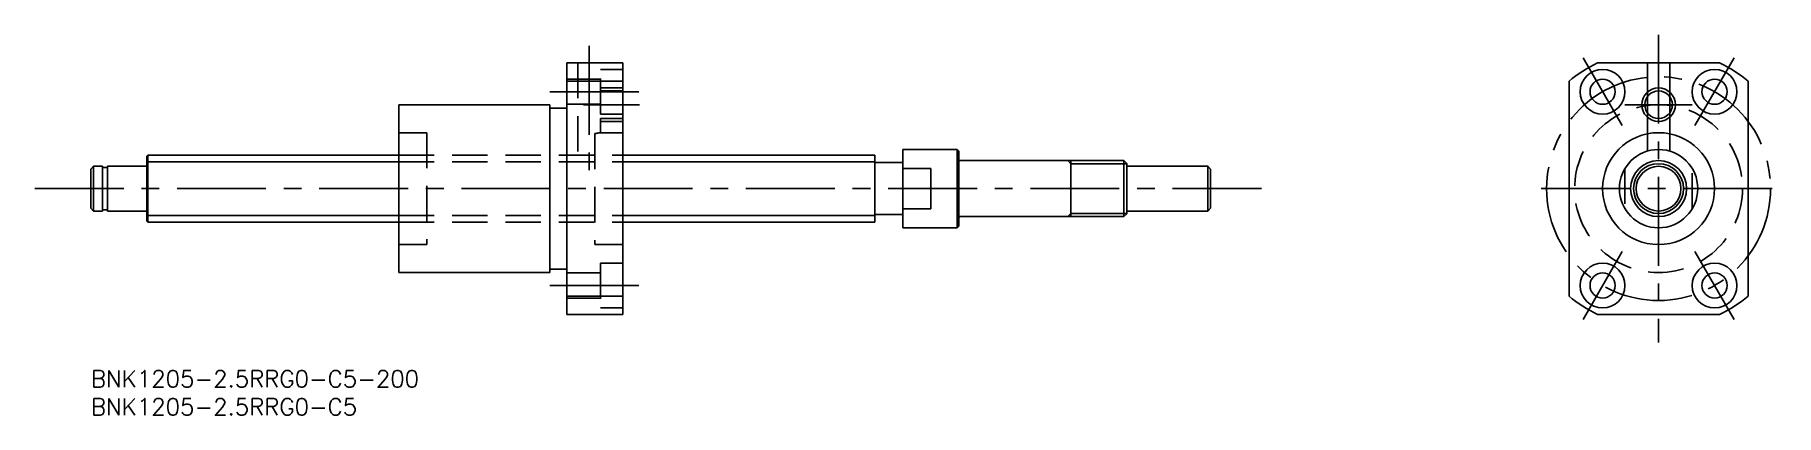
# Model space of a CAD drawing. Extents: x -10 to 301, y -8 to 60.
import ezdxf

# ---------------------------------------------------------------- set-up
doc = ezdxf.new("R2010")
doc.units = 0
doc.header["$LTSCALE"] = 0.5
doc.linetypes.add('CENTER', pattern=[50.8, 31.75, -6.35, 6.35, -6.35])
doc.linetypes.add('DASHED', pattern=[19.05, 12.7, -6.35])
for name, color, linetype in [('MSM_CENTER', 1, 'CENTER'), ('MSM_CONTINUOUS', 7, 'CONTINUOUS'), ('MSM_DASHED', 4, 'DASHED'), ('MSM_NARROW', 5, 'CONTINUOUS'), ('MSM_PART_NUMBER', 7, 'CONTINUOUS')]:
    doc.layers.add(name, color=color, linetype=linetype)
doc.styles.get("Standard").update_dxf_attribs({"font": 'txt.shx', "height": 2.5, "bigfont": 'bigfont.shx'})

# ---------------------------------------------------------------- blocks, each defined once
blk = doc.blocks.new('*U57')
at = {"layer": 'MSM_PART_NUMBER'}
blk.add_text('BNK1205-2.5RRG0-C5-200', height=3, dxfattribs=at).set_placement((0, -3))
blk = doc.blocks.new('*U58')
at = {"layer": 'MSM_PART_NUMBER'}
blk.add_text('BNK1205-2.5RRG0-C5', height=3, dxfattribs=at).set_placement((0, -8))

msp = doc.modelspace()

# ---------------------------------------------------------------- linework, layer by layer
at = {"layer": 'MSM_CENTER'}
for p, q in [((280, 60), (280, 5)), ((89, 58), (89, 35.5)), ((273.5, 43.76), (266.5, 55.88)), ((293.5, 55.88), (286.5, 43.76)), ((82, 49.82), (98, 49.82)), ((88, 47.5), (98, 47.5)), ((274, 47.5), (286, 47.5)), ((-10, 32.5), (210, 32.5)), ((259, 32.5), (301, 32.5)), ((273.5, 21.24), (266.5, 9.12)), ((293.5, 9.12), (286.5, 21.24)), ((82, 15.18), (98, 15.18))]:
    msp.add_line(p, q, dxfattribs=at)
msp.add_circle((280, 32.5), 20, dxfattribs=at)
at = {"layer": 'MSM_CONTINUOUS'}
for p, q in [((95, 55), (85, 55)), ((85, 55), (85, 10)), ((95, 55), (95, 10)), ((290.9, 55), (269.1, 55)), ((85, 51.71), (95, 51.71)), ((264, 51.71), (264, 13.29)), ((296, 13.29), (296, 51.71)), ((82, 47.5), (55, 47.5)), ((55, 47.5), (55, 17.5)), ((82, 47.5), (82, 17.5)), ((85, 46.9), (82, 46.9)), ((278, 48.93), (278, 46.07)), ((282, 46.07), (282, 48.93)), ((278, 42.3), (278, 39.21)), ((282, 42.3), (282, 39.21)), ((10.2, 38.5), (10, 38.3)), ((10, 38.3), (10, 26.7)), ((55, 38.5), (10.2, 38.5)), ((10.2, 38.5), (10.2, 26.5)), ((140, 38.5), (95, 38.5)), ((140, 26.5), (140, 38.5)), ((145, 39.5), (145, 25.5)), ((154.7, 39.5), (145, 39.5)), ((155, 39.2), (154.7, 39.5)), ((154.7, 39.5), (154.7, 25.5)), ((155, 39.2), (155, 25.8)), ((184.5, 37.5), (155.2, 37.5)), ((175, 37.5), (175, 27.5)), ((185, 37), (184.5, 37.5)), ((184.5, 37.5), (184.5, 27.5)), ((0.5, 36.5), (0, 36)), ((0, 36), (0, 29)), ((2.1, 36.5), (0.5, 36.5)), ((0.5, 36.5), (0.5, 28.5)), ((2.1, 28.5), (2.1, 36.5)), ((3, 36.3), (2.1, 36.3)), ((9.8, 36.5), (3, 36.5)), ((3, 36.5), (3, 28.5)), ((145, 37.15), (140, 37.15)), ((145, 36.11), (150, 36.11)), ((150, 36.11), (150, 28.89)), ((185, 37), (185, 28)), ((199.5, 36.5), (185, 36.5)), ((200, 36), (199.5, 36.5)), ((199.5, 36.5), (199.5, 28.5)), ((200, 36), (200, 29)), ((0, 29), (0.5, 28.5)), ((0.5, 28.5), (2.1, 28.5)), ((2.1, 28.7), (3, 28.7)), ((3, 28.5), (9.8, 28.5)), ((150, 28.89), (145, 28.89)), ((184.5, 27.5), (185, 28)), ((185, 28.5), (199.5, 28.5)), ((199.5, 28.5), (200, 29)), ((10, 26.7), (10.2, 26.5)), ((10.2, 26.5), (55, 26.5)), ((95, 26.5), (140, 26.5)), ((140, 27.85), (145, 27.85)), ((145, 25.5), (154.7, 25.5)), ((154.7, 25.5), (155, 25.8)), ((155.2, 27.5), (184.5, 27.5)), ((55, 17.5), (82, 17.5)), ((82, 18.1), (85, 18.1)), ((95, 13.29), (85, 13.29)), ((85, 10), (95, 10)), ((269.1, 10), (290.9, 10))]:
    msp.add_line(p, q, dxfattribs=at)
for centre, radius in [((270, 49.82), 4), ((290, 49.82), 4), ((270, 49.82), 2.25), ((280, 47.5), 2.46), ((290, 49.82), 2.25), ((280, 32.5), 10), ((280, 32.5), 7), ((280, 32.5), 5), ((280, 32.5), 4), ((270, 15.18), 4), ((290, 15.18), 4), ((270, 15.18), 2.25), ((290, 15.18), 2.25)]:
    msp.add_circle(centre, radius, dxfattribs=at)
for centre, radius, start, end in [((280, 32.5), 25, 115.8419, 129.7918), ((280, 32.5), 25, 50.2082, 64.1581), ((155.2, 37.7), 0.2, 180, 270), ((9.8, 36.7), 0.2, 270, 0), ((9.8, 28.3), 0.2, 0, 90), ((155.2, 27.3), 0.2, 90, 180), ((280, 32.5), 25, 230.2082, 244.1581), ((280, 32.5), 25, 295.8419, 309.7918)]:
    msp.add_arc(centre, radius, start, end, dxfattribs=at)
at = {"layer": 'MSM_DASHED'}
for p, q in [((87, 55), (87, 38.5)), ((91, 45.82), (91, 55)), ((95, 53.82), (91, 53.82)), ((278, 55), (278, 48.93)), ((282, 48.93), (282, 55)), ((91, 52.07), (85, 52.07)), ((95, 50.5), (91, 50.5)), ((95, 49.96), (91, 49.96)), ((85, 47.57), (91, 47.57)), ((91, 45.82), (95, 45.82)), ((91, 42.5), (91, 45.04)), ((91, 45.04), (95, 45.04)), ((95, 44.5), (91, 44.5)), ((278, 46.07), (278, 42.3)), ((282, 42.3), (282, 46.07)), ((60, 42.5), (55, 42.5)), ((60, 42.5), (60, 22.5)), ((90, 42.35), (90, 22.5)), ((95, 42.5), (91, 42.5)), ((55, 38.5), (95, 38.5)), ((55, 37.3), (95, 37.3)), ((274, 36.11), (274, 28.89)), ((286, 28.89), (286, 36.11)), ((55, 27.7), (95, 27.7)), ((55, 26.5), (95, 26.5)), ((55, 22.5), (60, 22.5)), ((90, 22.5), (95, 22.5)), ((95, 19.18), (91, 19.18)), ((91, 19.18), (91, 11.18)), ((91, 17.43), (85, 17.43)), ((85, 12.93), (91, 12.93)), ((91, 11.18), (95, 11.18))]:
    msp.add_line(p, q, dxfattribs=at)
msp.add_circle((280, 32.5), 15, dxfattribs=at)
msp.add_arc((88.93, 52.81), 10.51, 275.8374, 281.3521, dxfattribs=at)
at = {"layer": 'MSM_NARROW'}
for p, q in [((174.5, 37.5), (175, 36.96)), ((10, 37.3), (55, 37.3)), ((95, 37.3), (140, 37.3)), ((185, 36.96), (175, 36.96)), ((174.5, 27.5), (175, 28.04)), ((185, 28.04), (175, 28.04)), ((10, 27.7), (55, 27.7)), ((95, 27.7), (140, 27.7))]:
    msp.add_line(p, q, dxfattribs=at)
for centre, radius in [((280, 47.5), 3), ((280, 32.5), 4.46)]:
    msp.add_circle(centre, radius, dxfattribs=at)

# ---------------------------------------------------------------- block references
at = {"layer": 'MSM_CONTINUOUS'}
for name in ['*U57', '*U58']:
    msp.add_blockref(name, (0, 0), dxfattribs=at)

doc.saveas('drawing.dxf')
